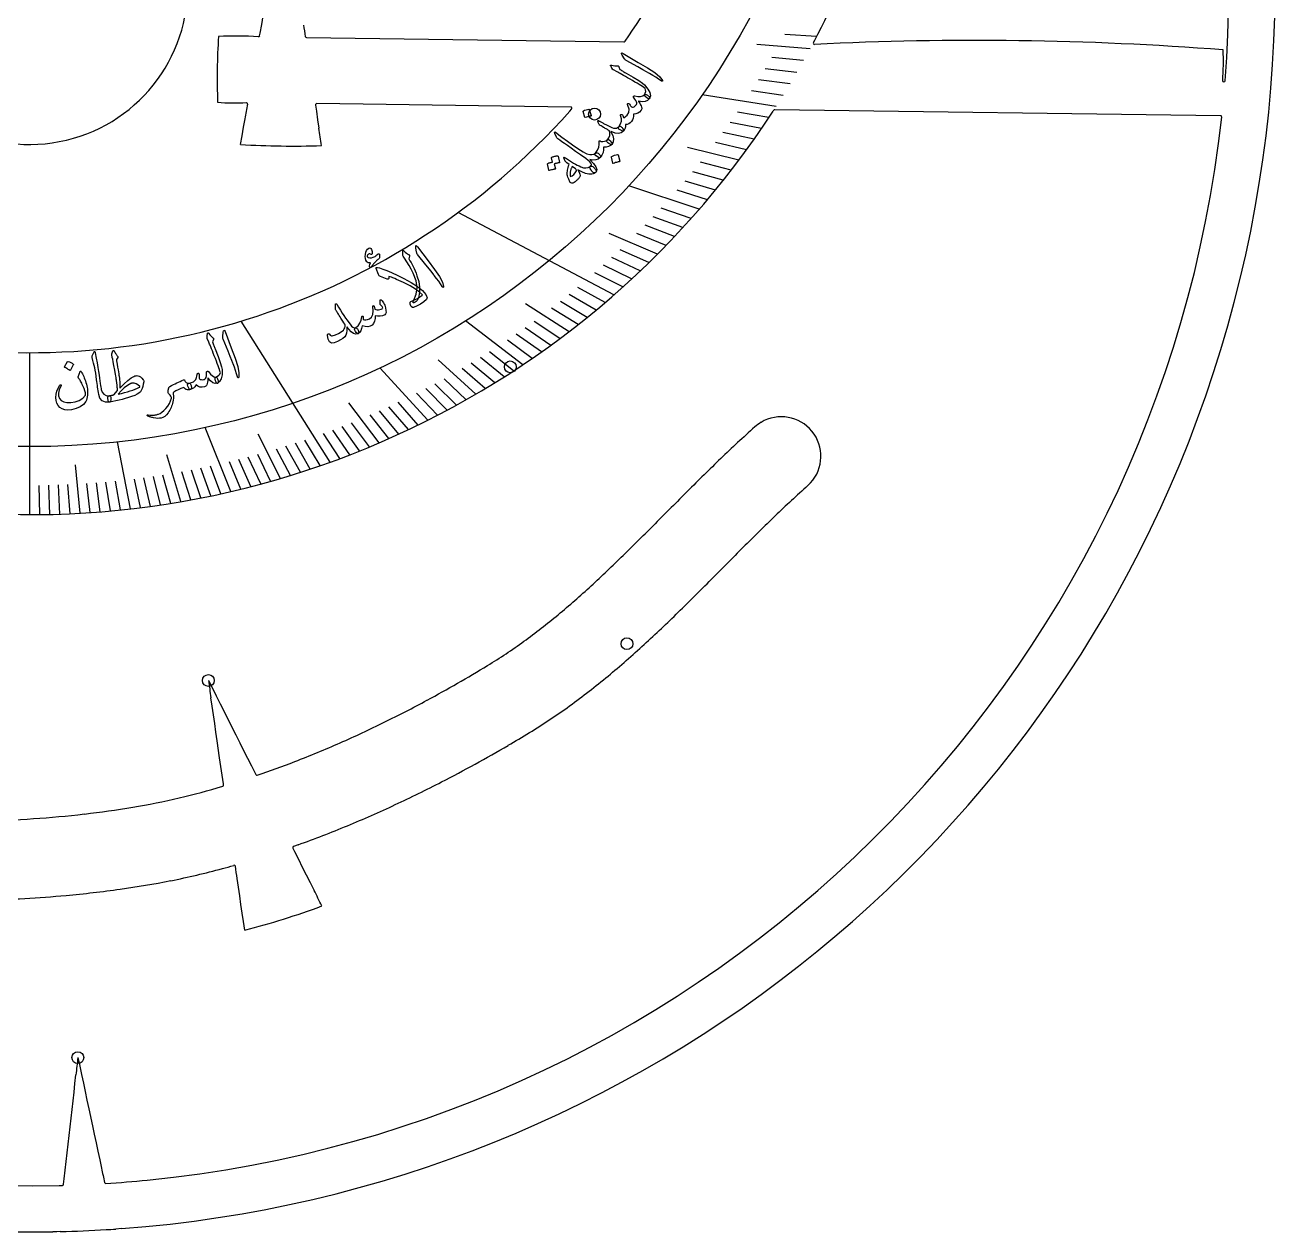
# Model space of a CAD drawing. Header units: millimetres. Extents: x -252 to 252, y -252 to 252.
# Drawn here: x -1 to 252.2, y -252.2 to -7.9 of the extents above; entities that cross this region are included whole.
import ezdxf

# ---------------------------------------------------------------- set-up
doc = ezdxf.new("R2010")
doc.units = ezdxf.units.MM
for name, color, linetype in [('CUT_INNER', 6, 'Continuous'), ('CUT_OUTER', 1, 'Continuous'), ('ENGRAVE', 7, 'Continuous'), ('ENGRAVE_FINE', 8, 'Continuous'), ('TEXT', 5, 'Continuous')]:
    doc.layers.add(name, color=color, linetype=linetype)

msp = doc.modelspace()

# ---------------------------------------------------------------- linework, layer by layer
at = {"layer": 'CUT_INNER'}
for points in [[(46.56, -10.06), (46.67, -9.48), (46.97, -7.74), (47.28, -6), (47.89, -2.53), (48.2, -0.8), (48.5, 0.94), (48.81, 2.67), (49.12, 4.41), (49.42, 6.14), (49.73, 7.88), (50.03, 9.61), (50.34, 11.35), (50.65, 13.08), (50.95, 14.82)], [(56.04, -10.39), (120.34, -11.26)], [(158.9, -11.07), (158.71, -11.41)], [(57.86, -24.05), (58.04, -25.28), (58.3, -27.03), (58.56, -28.77)], [(109.57, -24.46), (58.11, -23.77)], [(109.37, -25.3), (109.75, -24.88)], [(150.65, -25.13), (150.53, -25.32)], [(241.16, -26.23), (150.87, -25.02)], [(42.69, -32.03), (42.69, -32.03), (43, -30.3), (43.3, -28.56), (43.61, -26.83)], [(36.18, -140.55), (36.19, -140.55), (36.98, -142.12), (37.77, -143.69), (38.56, -145.27), (40.15, -148.42), (40.94, -149.99), (41.73, -151.56), (42.52, -153.14), (43.32, -154.71), (44.11, -156.28), (44.9, -157.86), (45.69, -159.43), (45.78, -159.6)], [(39.26, -161.69), (39.22, -161.47), (38.97, -159.73), (38.72, -157.98), (38.46, -156.24), (37.96, -152.75), (37.7, -151.01), (37.45, -149.26), (36.94, -145.78), (36.69, -144.03)], [(53.27, -174.48), (53.62, -175.17), (54.41, -176.74), (55.2, -178.32), (55.99, -179.89), (56.79, -181.47), (57.58, -183.04)], [(54.36, -173.81), (53.41, -174.14)], [(43.53, -191.12), (43.53, -191.11), (43.28, -189.37), (43.02, -187.63), (42.77, -185.89), (42.52, -184.14), (42.26, -182.4), (42.01, -180.65)], [(9.74, -216.9), (9.74, -216.9), (10.11, -218.62), (10.48, -220.34), (10.85, -222.07), (11.21, -223.79), (11.58, -225.51), (11.95, -227.24), (12.68, -230.68), (13.05, -232.41), (13.42, -234.13), (13.79, -235.85), (14.16, -237.58), (14.52, -239.3)], [(6.86, -242.55), (6.99, -241.41), (7.18, -239.66), (7.38, -237.91), (7.58, -236.16), (7.77, -234.41), (7.97, -232.66), (8.17, -230.91), (8.56, -227.4), (8.76, -225.65), (8.96, -223.9), (9.15, -222.15), (9.35, -220.4)], [(5.96, -242.79), (6.62, -242.77)]]:
    msp.add_lwpolyline(points, dxfattribs=at)
for centre, radius, start, end in [((0, 0), 242.86, 116.0158, 271.4064), ((0, 0), 242.86, 355.4817, 64.3362), ((0, 72.61), 179.59, 332.2268, 348.0471), ((0, 0), 32.03, 199.6751, 82.9785), ((0.02, 72.6), 146.78, 325.2056, 342.3677), ((41.43, -73.99), 63.91, 85.613, 92.8649), ((46.32, -10.01), 0.25, 269.2288, 349.9989), ((627.89, 76.38), 578.6, 188.37142, 188.60692), ((160.59, -18.47), 122.64, 176.1108, 182.3468), ((56.05, -10.15), 0.25, 194.228, 269.2288), ((120.35, -11.01), 0.25, 269.2288, 325.3711), ((158.93, -11.53), 0.25, 152.0515, 269.2288), ((191.51, -665.13), 654.16, 85.6009, 92.85467), ((192.62, -15.35), 49.13, 355.6164, 2.8676), ((241.85, -19.11), 0.25, 179.2288, 355.6055), ((0, 72.61), 146.8, 258.4207, 318.1644), ((41.6, 22.5), 46.13, 265.5892, 272.8402), ((-1589.87, 262.12), 1658.84, 349.96846, 350.07307), ((43.88, -23.83), 0.25, 355.5117, 89.2288), ((58.11, -24.02), 0.25, 89.2288, 188.4587), ((109.56, -24.71), 0.25, 318.3398, 89.2288), ((150.86, -25.27), 0.25, 89.2288, 147.1289), ((0, 72.61), 179.59, 259.8049, 326.9534), ((0, 0), 242.86, 275.6247, 353.7338), ((241.16, -26.48), 0.25, 353.8477, 89.2288), ((-11144.75, -1695.74), 11326.65, 8.445294, 8.463119), ((53.18, 138.02), 170.38, 266.4714, 271.9861), ((152.25, -95.21), 8.06, 120.8227, 132.1236), ((152.22, -95.17), 8.01, 317.6884, 120.8156), ((314.4, -277.1), 251.73, 131.7292, 133.8706), ((458.65, -427.14), 459.86, 133.8714, 135.0464), ((317.05, -279.92), 239.59, 131.7227, 133.8815), ((147.38, -90.35), 14.84, 313.5348, 316.5158), ((2352.96, -2318.32), 3136.61, 135.04733, 135.21681), ((-318.91, 333.41), 627.78, 314.3853, 315.21707), ((460.32, -428.84), 446.23, 133.8867, 135.051), ((2401.22, -2366.34), 3188.68, 135.05033, 135.21598), ((-76.62, 85.86), 281.38, 312.5578, 314.3859), ((-8.3, 11.46), 180.37, 309.743, 312.557), ((-316.31, 330.79), 640.09, 314.37508, 315.21499), ((21.6, -24.49), 133.61, 305.9741, 309.7389), ((-75.67, 84.86), 296.02, 312.5294, 314.3738), ((35.93, -44.18), 109.26, 301.3216, 305.956), ((-7.7, 10.77), 195.47, 309.6868, 312.5271), ((-50.26, 97.97), 275.5, 298.3246, 301.2674), ((13524.87, 1816.44), 13629.91, 188.255078, 188.269887), ((21.96, -24.96), 149.03, 305.8923, 309.6826), ((-42.3, 83.22), 258.74, 296.1649, 298.3215), ((36.41, -44.89), 124.42, 301.3873, 305.8802), ((-33.88, 66.06), 239.63, 293.8099, 296.1685), ((12.23, -6.86), 169.48, 299.9712, 301.6701), ((-25.18, 46.3), 218.03, 291.2086, 293.8139), ((-48.17, 94.27), 287.27, 297.2626, 300.3299), ((-4.68, -7.8), 160.18, 288.4758, 291.3726), ((-4.42, -16.73), 151.61, 283.2311, 286.6715), ((39.01, -161.73), 0.25, 285.8689, 8.2662), ((46, -159.49), 0.25, 206.726, 289.0316), ((-38.1, 74.88), 265.41, 294.9921, 297.2496), ((-2.24, -26.64), 141.47, 279.3969, 283.2915), ((-12.82, 38.7), 207.66, 276.6026, 279.3319), ((-29.43, 56.23), 244.85, 292.5149, 294.9958), ((-14.18, 50.09), 219.12, 271.193, 276.6132), ((-20.89, 35.6), 222.52, 289.7654, 292.5188), ((53.5, -174.37), 0.25, 109.0319, 206.726), ((-4.25, -17.41), 166.93, 281.3397, 285.0181), ((18.51, -101.67), 79.65, 284.9084, 286.6532), ((41.4, -178.21), 0.25, 14.0075, 105.8689), ((-721.75, -290.72), 771.65, 8.20076, 8.38845), ((-5.94, -6.35), 178.1, 277.8321, 281.1733), ((-14.14, 49.47), 234.51, 271.1575, 275.2586), ((-13.76, 46.04), 231.07, 275.2419, 277.9812), ((-10058.62, -5277.69), 11326.65, 26.712587, 26.730413), ((0.18, -26.35), 170.38, 284.7387, 290.2534), ((13553.95, -1742.95), 13629.91, 173.571509, 173.586317), ((1552.47, 87.89), 1572.36, 192.01028, 192.11814), ((6.61, -242.52), 0.25, 271.582, 353.5826), ((15.38, -242.12), 0.25, 197.4857, 273.6914), ((0.32, -3.54), 239.31, 273.613, 275.6326)]:
    msp.add_arc(centre, radius, start, end, dxfattribs=at)
at = {"layer": 'CUT_OUTER'}
for points in [[(6.19, -252.12), (5.49, -252.14), (5.46, -252.14), (5.38, -252.14), (4.64, -252.16)], [(18.55, -251.52), (17.44, -251.6), (17.44, -251.6)]]:
    msp.add_lwpolyline(points, dxfattribs=at)
for centre, radius, start, end in [((0, 0), 252.2, 90.3517, 271.0549), ((0, 0), 252.2, 274.2189, 54.1408), ((0, 0), 252.2, 271.4062, 273.5156), ((2.95, -46.63), 205.48, 273.4922, 274.0433)]:
    msp.add_arc(centre, radius, start, end, dxfattribs=at)
at = {"layer": 'ENGRAVE'}
for points in [[(151.14, -24.37), (136.2, -21.96)], [(135.59, -45.14), (121.34, -40.39)], [(118.32, -62.48), (86.75, -45.81)], [(60.83, -96.36), (42.8, -67.81)], [(99.87, -76.64), (88.28, -67.75)], [(0, -106.97), (0, -74.19)], [(80.61, -87.86), (70.9, -77.28)], [(40.71, -102.3), (35.55, -89.34)], [(20.4, -105.81), (17.78, -92.24)]]:
    msp.add_lwpolyline(points, dxfattribs=at)
for centre, radius in [((0, 72.61), 165.82), ((114.39, -25.89), 1.2), ((97.32, -77.06), 1.2), ((120.95, -133.11), 1.2), ((36.18, -140.55), 1.2), ((9.74, -216.9), 1.2)]:
    msp.add_circle(centre, radius, dxfattribs=at)
at = {"layer": 'ENGRAVE_FINE'}
for points in [[(159.36, -10.19), (152.9, -9.78)], [(158.06, -12.65), (147.28, -11.79)], [(156.73, -15.07), (150.29, -14.45)], [(155.37, -17.45), (148.94, -16.73)], [(153.99, -19.79), (147.58, -18.97)], [(152.58, -22.1), (146.18, -21.18)], [(148.2, -28.81), (141.87, -27.58)], [(149.68, -26.61), (143.33, -25.48)], [(146.7, -30.98), (140.39, -29.64)], [(143.62, -35.2), (133.18, -32.64)], [(145.17, -33.1), (138.89, -31.67)], [(140.47, -39.28), (134.28, -37.55)], [(142.06, -37.26), (135.83, -35.62)], [(138.86, -41.27), (132.71, -39.44)], [(137.24, -43.22), (131.12, -41.29)], [(133.93, -47.02), (127.89, -44.9)], [(132.26, -48.87), (126.26, -46.66)], [(127.14, -54.22), (117.34, -50.05)], [(128.86, -52.47), (122.95, -50.07)], [(130.57, -50.69), (124.61, -48.38)], [(123.65, -57.62), (117.89, -54.94)], [(125.4, -55.94), (119.58, -53.34)], [(120.11, -60.89), (114.45, -58.02)], [(121.89, -59.27), (116.17, -56.5)], [(114.71, -65.56), (109.23, -62.42)], [(116.52, -64.04), (110.98, -60.99)], [(109.22, -69.94), (100.37, -64.28)], [(111.06, -68.51), (105.7, -65.21)], [(112.89, -67.05), (107.47, -63.83)], [(107.36, -71.34), (102.13, -67.87)], [(103.63, -74.05), (98.54, -70.41)], [(105.5, -72.71), (100.34, -69.15)], [(101.75, -75.36), (96.73, -71.64)], [(90.32, -82.61), (82.69, -75.63)], [(96.07, -79.11), (91.27, -75.16)], [(97.97, -77.89), (93.09, -74.01)], [(92.24, -81.47), (87.59, -77.36)], [(94.16, -80.31), (89.43, -76.28)], [(86.45, -84.79), (82.05, -80.47)], [(88.39, -83.71), (83.9, -79.46)], [(82.56, -86.87), (78.32, -82.41)], [(84.51, -85.84), (80.19, -81.45)], [(70.77, -92.44), (64.59, -84.37)], [(74.72, -90.69), (70.83, -85.97)], [(76.69, -89.77), (72.71, -85.12)], [(78.65, -88.83), (74.59, -84.24)], [(68.79, -93.27), (65.18, -88.38)], [(72.75, -91.58), (68.95, -86.8)], [(50.8, -99.64), (46.25, -90.71)], [(62.82, -95.62), (59.5, -90.56)], [(64.81, -94.87), (61.39, -89.86)], [(66.8, -94.08), (63.29, -89.13)], [(54.82, -98.4), (51.89, -93.14)], [(56.82, -97.74), (53.79, -92.53)], [(58.83, -97.06), (55.7, -91.9)], [(30.57, -104.35), (27.79, -94.85)], [(44.75, -101.31), (42.33, -95.83)], [(46.77, -100.77), (44.25, -95.34)], [(48.79, -100.22), (46.16, -94.82)], [(52.81, -99.03), (49.98, -93.72)], [(10.2, -106.68), (9.27, -96.88)], [(32.6, -103.99), (30.82, -98.31)], [(34.63, -103.6), (32.74, -97.96)], [(36.66, -103.19), (34.66, -97.58)], [(38.68, -102.76), (36.58, -97.17)], [(42.73, -101.81), (40.42, -96.3)], [(2.04, -106.96), (1.93, -101.06)], [(4.08, -106.92), (3.86, -101.03)], [(6.12, -106.87), (5.79, -100.97)], [(8.16, -106.79), (7.71, -100.9)], [(12.24, -106.55), (11.57, -100.68)], [(14.28, -106.4), (13.5, -100.54)], [(16.32, -106.23), (15.43, -100.38)], [(18.36, -106.03), (17.35, -100.2)], [(22.44, -105.56), (21.2, -99.77)], [(24.47, -105.3), (23.13, -99.52)], [(26.51, -105), (25.05, -99.25)], [(28.54, -104.69), (26.98, -98.96)]]:
    msp.add_lwpolyline(points, dxfattribs=at)
at = {"layer": 'TEXT'}
for points in [[(119.97, -13.93), (119.83, -13.67), (119.82, -13.53), (119.93, -13.51), (120.17, -13.61), (123.25, -15.42), (125.14, -16.53), (126.58, -17.5), (127.58, -18.35), (128.13, -19.07), (128.16, -19.15), (128.17, -19.21), (128.15, -19.24), (128.11, -19.25), (128.06, -19.25), (128, -19.23), (127.94, -19.2), (127.87, -19.16), (127.36, -18.79), (126.8, -18.43), (126.2, -18.06), (125.54, -17.7), (125.37, -17.6), (124.91, -17.34), (124.17, -16.92), (123.13, -16.33), (120.82, -15.04), (120.7, -14.97), (120.6, -14.88), (120.52, -14.8), (120.45, -14.71)], [(118.05, -16.78), (117.91, -16.57), (117.81, -16.4), (117.73, -16.27), (117.67, -16.19), (117.64, -16.14), (117.63, -16.09), (117.63, -16.04), (117.65, -16), (117.69, -15.97), (117.74, -15.95), (117.8, -15.95), (117.86, -15.97), (118.18, -16.06), (118.49, -16.12), (118.78, -16.14), (119.07, -16.13), (119.15, -16.13), (119.23, -16.16), (119.28, -16.23), (119.33, -16.34), (119.5, -16.85), (119.68, -16.96), (119.85, -17.06), (120.02, -17.16), (120.18, -17.25), (120.34, -17.35), (120.5, -17.44), (120.66, -17.53), (120.81, -17.62), (122.24, -18.44), (123.33, -19.1), (124.09, -19.61), (124.52, -19.98), (125.18, -20.81), (125.57, -21.55), (125.69, -22.2), (125.54, -22.76), (125.53, -22.77), (125.52, -22.78), (125.51, -22.79), (125.5, -22.8), (125.39, -22.82), (125.2, -22.76), (124.96, -22.6), (124.64, -22.35), (124.54, -22.25), (124.48, -22.15), (124.46, -22.06), (124.5, -21.97), (124.67, -21.63), (124.75, -21.3), (124.74, -20.98), (124.65, -20.69), (124.4, -20.51), (124.11, -20.32), (123.78, -20.12), (123.41, -19.89), (123, -19.65), (122.56, -19.4), (122.09, -19.12), (121.57, -18.83), (121.08, -18.54), (120.63, -18.28), (120.23, -18.05), (119.88, -17.85), (119.58, -17.68), (119.33, -17.54), (119.13, -17.43), (118.99, -17.34), (118.25, -16.95), (118.18, -16.91), (118.12, -16.86), (118.08, -16.82), (118.05, -16.78)], [(119.69, -26.35), (119.66, -26.26), (119.64, -26.19), (119.64, -26.12), (119.65, -26.05), (119.68, -26), (119.72, -25.97), (119.77, -25.95), (119.84, -25.94), (119.91, -25.96), (119.97, -26), (120.03, -26.07), (120.09, -26.17), (120.11, -26.22), (120.13, -26.28), (120.16, -26.33), (120.19, -26.39), (120.21, -26.45), (120.24, -26.51), (120.26, -26.57), (120.29, -26.63), (120.97, -26.13), (121.33, -25.55), (121.38, -24.88), (121.11, -24.13), (121.07, -24.04), (121.05, -23.97), (121.04, -23.9), (121.05, -23.84), (121.08, -23.79), (121.11, -23.75), (121.16, -23.73), (121.22, -23.72), (121.29, -23.73), (121.35, -23.76), (121.41, -23.81), (121.46, -23.89), (121.58, -24.08), (121.69, -24.23), (121.79, -24.34), (121.88, -24.41), (122.04, -24.47), (122.2, -24.47), (122.38, -24.4), (122.57, -24.27), (122.74, -24.1), (122.86, -23.93), (122.92, -23.75), (122.93, -23.58), (122.87, -23.38), (122.75, -23.13), (122.55, -22.84), (122.29, -22.49), (122.26, -22.44), (122.25, -22.4), (122.26, -22.34), (122.3, -22.28), (122.35, -22.23), (122.4, -22.19), (122.46, -22.18), (122.52, -22.19), (123.16, -22.33), (123.71, -22.34), (124.16, -22.21), (124.51, -21.95), (124.59, -21.91), (124.7, -21.9), (124.83, -21.93), (124.98, -22), (125.14, -22.09), (125.28, -22.18), (125.39, -22.28), (125.47, -22.39), (125.54, -22.5), (125.57, -22.6), (125.58, -22.68), (125.55, -22.74), (125.14, -23.14), (124.63, -23.36), (124.03, -23.4), (123.33, -23.27), (123.3, -23.26), (123.28, -23.27), (123.28, -23.29), (123.29, -23.33), (123.53, -23.69), (123.72, -24), (123.85, -24.25), (123.93, -24.46), (123.96, -24.64), (123.96, -24.81), (123.92, -24.97), (123.84, -25.12), (123.51, -25.49), (123.13, -25.73), (122.72, -25.86), (122.25, -25.87), (122.29, -26.29), (122.24, -26.69), (122.1, -27.05), (121.88, -27.39), (121.61, -27.67), (121.31, -27.86), (120.99, -27.97), (120.64, -28), (120.65, -28.38), (120.59, -28.72), (120.47, -29.03), (120.29, -29.3), (120.16, -29.36), (119.96, -29.31), (119.68, -29.17), (119.33, -28.93), (119.24, -28.83), (119.21, -28.72), (119.22, -28.59), (119.29, -28.45), (119.64, -27.88), (119.82, -27.34), (119.84, -26.83), (119.69, -26.35)], [(112.07, -25.35), (112.06, -25.32), (112.07, -25.3), (112.09, -25.27), (112.12, -25.24), (112.38, -25.11), (112.66, -25.01), (112.94, -24.94), (113.23, -24.89), (113.27, -24.9), (113.29, -24.91), (113.31, -24.93), (113.33, -24.96), (113.73, -26.18), (113.73, -26.22), (113.72, -26.24), (113.68, -26.26), (113.62, -26.28), (113.58, -26.29), (113.5, -26.31), (113.4, -26.33), (113.28, -26.37), (113.12, -26.41), (112.94, -26.46), (112.73, -26.52), (112.49, -26.6), (112.46, -26.6), (112.43, -26.6), (112.42, -26.59), (112.41, -26.56)], [(115.42, -28.11), (115.37, -28.06), (115.32, -27.98), (115.26, -27.87), (115.2, -27.72), (115.14, -27.57), (115.09, -27.46), (115.06, -27.37), (115.04, -27.3), (115.05, -27.22), (115.09, -27.19), (115.17, -27.19), (115.28, -27.25), (115.35, -27.29), (115.44, -27.33), (115.54, -27.39), (115.66, -27.45), (115.78, -27.51), (115.92, -27.59), (116.07, -27.67), (116.23, -27.77), (116.92, -28.13), (117.48, -28.41), (117.91, -28.61), (118.21, -28.72), (118.52, -28.77), (118.8, -28.74), (119.06, -28.63), (119.29, -28.45), (119.36, -28.4), (119.43, -28.37), (119.51, -28.36), (119.6, -28.36), (119.69, -28.39), (119.78, -28.45), (119.87, -28.52), (119.95, -28.62), (120.14, -28.87), (120.26, -29.07), (120.31, -29.21), (120.29, -29.3), (119.81, -29.66), (119.23, -29.81), (118.55, -29.73), (117.75, -29.43), (117.72, -29.42), (117.71, -29.42), (117.7, -29.43), (117.71, -29.45), (118.06, -30.22), (118.22, -30.91), (118.17, -31.51), (117.93, -32.02), (117.88, -32.06), (117.83, -32.08), (117.76, -32.08), (117.67, -32.05), (117.56, -31.99), (117.43, -31.92), (117.28, -31.83), (117.1, -31.71), (116.94, -31.58), (116.86, -31.45), (116.87, -31.3), (116.95, -31.15), (117.27, -30.68), (117.45, -30.22), (117.5, -29.75), (117.41, -29.29), (117.38, -29.25), (117.3, -29.2), (117.17, -29.12), (116.98, -29.03), (116.87, -28.97), (116.73, -28.89), (116.57, -28.8), (116.39, -28.69), (116.18, -28.57), (115.95, -28.43), (115.7, -28.27), (115.42, -28.11)], [(113.61, -37.13), (113.48, -36.9), (113.42, -36.72), (113.42, -36.57), (113.48, -36.47), (113.6, -36.36), (113.69, -36.26), (113.74, -36.17), (113.75, -36.09), (113.66, -35.85), (113.45, -35.58), (113.11, -35.26), (112.64, -34.91), (111.52, -34.13), (110.52, -33.43), (109.64, -32.82), (108.89, -32.28), (108.27, -31.84), (107.76, -31.48), (107.38, -31.2), (107.13, -31.02), (106.96, -30.89), (106.83, -30.77), (106.74, -30.67), (106.68, -30.58), (106.35, -29.84), (106.3, -29.64), (106.31, -29.52), (106.38, -29.5), (106.5, -29.57), (107.79, -30.53), (108.93, -31.37), (109.94, -32.09), (110.81, -32.69), (111.53, -33.17), (112.11, -33.53), (112.55, -33.78), (112.84, -33.92), (113.4, -34.07), (113.87, -34.1), (114.26, -34.01), (114.56, -33.79), (114.66, -33.72), (114.78, -33.7), (114.92, -33.73), (115.09, -33.8), (115.22, -33.88), (115.34, -33.99), (115.44, -34.11), (115.52, -34.25), (115.56, -34.39), (115.58, -34.51), (115.56, -34.6), (115.52, -34.68), (115.11, -35), (114.62, -35.18), (114.06, -35.21), (113.42, -35.09), (114.19, -35.87), (114.65, -36.54), (114.82, -37.11), (114.69, -37.59), (114.62, -37.68), (114.55, -37.74), (114.47, -37.78), (114.4, -37.8), (114.3, -37.8), (114.2, -37.77), (114.1, -37.7), (114, -37.61), (113.95, -37.55), (113.9, -37.49), (113.85, -37.43), (113.8, -37.37), (113.75, -37.31), (113.7, -37.25), (113.66, -37.19), (113.61, -37.13)], [(116.95, -31.15), (117.06, -31.09), (117.14, -31.05), (117.21, -31.04), (117.26, -31.05), (117.31, -31.09), (117.38, -31.14), (117.44, -31.2), (117.52, -31.28), (117.74, -31.56), (117.89, -31.77), (117.95, -31.92), (117.93, -32.02), (117.62, -32.28), (117.23, -32.47), (116.76, -32.58), (116.21, -32.61), (116.22, -33.13), (116.1, -33.65), (115.87, -34.17), (115.51, -34.69), (115.45, -34.73), (115.38, -34.74), (115.31, -34.72), (115.22, -34.68), (114.69, -34.35), (114.63, -34.31), (114.58, -34.26), (114.54, -34.19), (114.51, -34.1), (114.49, -34.02), (114.5, -33.94), (114.51, -33.87), (114.55, -33.8), (114.97, -33.18), (115.24, -32.6), (115.35, -32.06), (115.3, -31.56), (115.29, -31.5), (115.3, -31.44), (115.32, -31.38), (115.35, -31.33), (115.4, -31.29), (115.44, -31.28), (115.49, -31.29), (115.54, -31.32), (115.58, -31.36), (115.62, -31.38), (115.66, -31.4), (115.69, -31.41), (116.07, -31.43), (116.41, -31.39), (116.7, -31.3), (116.95, -31.15)], [(105.7, -34.72), (105.7, -34.7), (105.71, -34.67), (105.73, -34.65), (105.76, -34.62), (105.9, -34.57), (106.03, -34.51), (106.17, -34.47), (106.31, -34.43), (106.45, -34.4), (106.59, -34.37), (106.74, -34.35), (106.89, -34.34), (106.93, -34.35), (106.96, -34.36), (106.98, -34.39), (106.99, -34.42), (107.29, -35.69), (107.29, -35.71), (107.27, -35.73), (107.23, -35.74), (107.18, -35.76), (107.14, -35.76), (107.07, -35.77), (106.99, -35.78), (106.89, -35.81), (106.76, -35.84), (106.61, -35.87), (106.44, -35.92), (106.24, -35.96), (106.45, -36.96), (106.45, -36.99), (106.43, -37.02), (106.4, -37.04), (106.34, -37.04), (106.29, -37.05), (106.21, -37.06), (106.11, -37.08), (105.98, -37.11), (105.82, -37.14), (105.64, -37.18), (105.42, -37.22), (105.18, -37.28), (105.14, -37.28), (105.12, -37.27), (105.11, -37.25), (105.1, -37.23), (104.87, -35.98), (104.87, -35.95), (104.88, -35.93), (104.9, -35.9), (104.93, -35.88), (105.05, -35.83), (105.16, -35.78), (105.28, -35.74), (105.39, -35.71), (105.51, -35.68), (105.63, -35.66), (105.75, -35.64), (105.88, -35.63)], [(111.59, -36.56), (112.15, -36.75), (112.65, -36.8), (113.09, -36.71), (113.48, -36.47), (113.59, -36.41), (113.72, -36.4), (113.87, -36.44), (114.03, -36.53), (114.11, -36.58), (114.19, -36.64), (114.26, -36.71), (114.34, -36.78), (114.41, -36.85), (114.47, -36.93), (114.53, -37.01), (114.59, -37.1), (114.67, -37.26), (114.72, -37.39), (114.72, -37.49), (114.7, -37.58), (114.52, -37.76), (114.33, -37.9), (114.1, -38), (113.86, -38.07), (113.26, -38.08), (112.57, -37.92), (111.81, -37.61), (110.97, -37.14), (111.26, -37.63), (111.43, -38.03), (111.49, -38.35), (111.42, -38.58), (111.35, -38.67), (111.28, -38.77), (111.2, -38.87), (111.11, -38.97), (111.02, -39.07), (110.91, -39.18), (110.8, -39.29), (110.68, -39.4), (110.45, -39.6), (110.26, -39.74), (110.11, -39.83), (110.01, -39.85), (109.79, -39.85), (109.61, -39.8), (109.48, -39.71), (109.38, -39.57), (109.16, -39.07), (108.99, -38.67), (108.89, -38.38), (108.86, -38.18), (108.85, -37.95), (108.86, -37.72), (108.88, -37.47), (108.92, -37.21), (108.98, -36.95), (109.05, -36.67), (109.13, -36.38), (109.23, -36.09), (108.76, -35.74), (108.7, -35.69), (108.65, -35.65), (108.61, -35.61), (108.57, -35.58), (108.53, -35.55), (108.5, -35.51), (108.48, -35.48), (108.47, -35.45), (108.19, -34.77), (108.16, -34.66), (108.21, -34.62), (108.32, -34.65), (108.5, -34.74), (108.92, -35.03), (109.32, -35.3), (109.72, -35.56), (110.11, -35.79), (110.5, -36.01), (110.87, -36.21), (111.24, -36.39), (111.59, -36.56)], [(117.82, -34.58), (117.82, -34.55), (117.83, -34.52), (117.85, -34.5), (117.88, -34.47), (118.16, -34.33), (118.44, -34.22), (118.74, -34.14), (119.04, -34.09), (119.08, -34.09), (119.11, -34.1), (119.13, -34.12), (119.14, -34.15), (119.49, -35.42), (119.49, -35.46), (119.47, -35.48), (119.43, -35.51), (119.37, -35.52), (119.32, -35.53), (119.25, -35.55), (119.14, -35.58), (119.01, -35.62), (118.85, -35.66), (118.66, -35.72), (118.44, -35.79), (118.19, -35.87), (118.16, -35.88), (118.13, -35.87), (118.11, -35.86), (118.11, -35.83)], [(109.87, -36.52), (109.82, -36.61), (109.77, -36.71), (109.71, -36.82), (109.66, -36.93), (109.61, -37.04), (109.57, -37.17), (109.53, -37.3), (109.5, -37.44), (109.47, -37.58), (109.44, -37.72), (109.43, -37.85), (109.42, -37.99), (109.43, -38.12), (109.44, -38.25), (109.47, -38.38), (109.5, -38.5), (109.84, -38.37), (110.16, -38.14), (110.44, -37.8), (110.7, -37.37), (110.72, -37.27), (110.69, -37.17), (110.63, -37.06), (110.53, -36.94)], [(70.74, -55.12), (70.6, -55.24), (70.47, -55.35), (70.35, -55.45), (70.24, -55.54), (70.15, -55.63), (70.06, -55.71), (69.99, -55.78), (69.93, -55.85), (69.87, -55.92), (69.81, -56), (69.72, -56.1), (69.63, -56.22), (69.53, -56.35), (69.42, -56.49), (69.29, -56.66), (69.16, -56.84), (69.1, -56.91), (69.04, -56.94), (68.97, -56.94), (68.9, -56.91), (68.81, -56.8), (68.8, -56.62), (68.88, -56.36), (69.04, -56.03), (68.77, -56.02), (68.55, -55.97), (68.38, -55.89), (68.24, -55.77), (68.08, -55.49), (67.99, -55.15), (67.95, -54.75), (67.97, -54.28), (68.06, -53.83), (68.2, -53.47), (68.4, -53.21), (68.66, -53.03), (68.84, -52.99), (68.99, -53.02), (69.11, -53.12), (69.22, -53.29), (69.29, -53.5), (69.34, -53.69), (69.37, -53.89), (69.37, -54.07), (69.34, -54.21), (69.29, -54.3), (69.22, -54.32), (69.12, -54.29), (68.99, -54.23), (68.87, -54.2), (68.75, -54.2), (68.63, -54.24), (68.52, -54.3), (68.43, -54.38), (68.37, -54.48), (68.34, -54.59), (68.34, -54.72), (68.37, -54.81), (68.43, -54.88), (68.53, -54.92), (68.85, -54.98), (69.19, -54.96), (69.55, -54.87), (69.93, -54.71), (69.96, -54.69), (70, -54.66), (70.03, -54.64), (70.07, -54.6), (70.11, -54.57), (70.16, -54.53), (70.2, -54.49), (70.25, -54.45), (70.31, -54.4), (70.36, -54.36), (70.4, -54.32), (70.44, -54.28), (70.48, -54.25), (70.51, -54.23), (70.54, -54.21), (70.56, -54.19), (70.62, -54.17), (70.66, -54.16), (70.71, -54.17), (70.76, -54.2), (70.79, -54.23), (70.82, -54.26), (70.83, -54.3), (70.84, -54.33), (70.86, -54.63), (70.84, -54.86), (70.8, -55.02), (70.74, -55.12)], [(78.2, -52.96), (78.17, -52.66), (78.21, -52.52), (78.32, -52.55), (78.5, -52.74), (80.67, -55.58), (82, -57.32), (82.96, -58.77), (83.57, -59.93), (83.8, -60.81), (83.8, -60.89), (83.78, -60.95), (83.75, -60.97), (83.71, -60.97), (83.67, -60.94), (83.62, -60.91), (83.57, -60.86), (83.53, -60.79), (83.19, -60.26), (82.82, -59.71), (82.39, -59.14), (81.93, -58.56), (81.81, -58.4), (81.48, -57.99), (80.95, -57.31), (80.21, -56.38), (78.56, -54.31), (78.48, -54.19), (78.42, -54.08), (78.38, -53.97), (78.35, -53.86)], [(78.72, -63.08), (78.62, -63.36), (78.47, -63.6), (78.28, -63.82), (78.04, -63.99), (77.89, -64.06), (77.77, -64.1), (77.69, -64.1), (77.64, -64.05), (77.61, -63.97), (77.63, -63.86), (77.68, -63.73), (77.77, -63.58), (78.29, -62.36), (78.45, -61.05), (78.24, -59.63), (77.67, -58.11), (77.27, -57.31), (76.84, -56.53), (76.38, -55.77), (75.89, -55.03), (75.74, -54.82), (75.64, -54.64), (75.58, -54.5), (75.56, -54.4), (75.55, -54.25), (75.55, -54.12), (75.54, -54), (75.54, -53.9), (75.53, -53.82), (75.53, -53.76), (75.53, -53.71), (75.53, -53.67), (75.54, -53.62), (75.55, -53.58), (75.58, -53.56), (75.61, -53.54), (75.65, -53.53), (75.69, -53.53), (75.73, -53.55), (75.75, -53.57), (76.04, -53.84), (76.29, -54.06), (76.5, -54.2), (76.67, -54.29), (76.8, -54.34), (76.88, -54.42), (76.92, -54.53), (76.91, -54.65), (76.79, -55.22), (77.01, -55.57), (77.22, -55.94), (77.43, -56.33), (77.64, -56.75), (77.84, -57.18), (78.04, -57.64), (78.23, -58.12), (78.42, -58.62), (78.77, -59.8), (78.94, -60.94), (78.92, -62.03), (78.72, -63.08)], [(77.17, -63.86), (77.63, -63.65), (78.05, -63.45), (78.41, -63.26), (78.72, -63.08), (78.99, -62.92), (79.21, -62.76), (79.39, -62.62), (79.52, -62.49), (78.96, -61.91), (78.14, -61.31), (77.06, -60.67), (75.71, -60), (75.2, -59.76), (74.73, -59.55), (74.3, -59.35), (73.91, -59.18), (73.55, -59.03), (73.24, -58.91), (72.96, -58.81), (72.72, -58.74), (72.72, -59.17), (72.66, -59.25), (72.59, -59.3), (72.5, -59.31), (72.4, -59.28), (71.03, -58.8), (70.89, -58.73), (70.78, -58.64), (70.68, -58.52), (70.61, -58.38), (70.19, -57.18), (70.16, -57.09), (70.15, -57.02), (70.17, -56.97), (70.2, -56.94), (70.42, -56.93), (70.85, -57.03), (71.48, -57.25), (72.32, -57.58), (72.79, -57.77), (73.25, -57.97), (73.7, -58.16), (74.13, -58.36), (74.56, -58.55), (74.97, -58.75), (75.37, -58.94), (75.76, -59.14), (77.28, -59.98), (78.54, -60.8), (79.51, -61.61), (80.2, -62.41), (80.38, -62.73), (80.46, -63.01), (80.44, -63.24), (80.32, -63.44), (79.78, -63.91), (79.17, -64.34), (78.49, -64.71), (77.74, -65.03), (77.67, -65.05), (77.61, -65.06), (77.56, -65.06), (77.51, -65.04), (77.28, -64.82), (77.13, -64.59), (77.06, -64.34), (77.06, -64.08), (77.07, -63.99), (77.1, -63.93), (77.13, -63.88), (77.17, -63.86)], [(65.93, -69.16), (66.05, -69.16), (66.16, -69.19), (66.26, -69.27), (66.35, -69.37), (66.45, -69.52), (66.53, -69.66), (66.58, -69.81), (66.61, -69.96), (66.62, -70.1), (66.6, -70.21), (66.55, -70.29), (66.48, -70.34), (66.03, -70.42), (65.57, -70.29), (65.1, -69.97), (64.63, -69.45), (64.56, -69.36), (64.49, -69.28), (64.44, -69.21), (64.4, -69.15), (64.36, -69.11), (64.34, -69.07), (64.33, -69.06), (64.32, -69.05), (64.28, -69.02), (64.26, -69.02), (64.25, -69.04), (64.25, -69.1), (64.25, -69.71), (64.18, -70.22), (64.02, -70.64), (63.8, -70.96), (63.41, -71.29), (62.92, -71.61), (62.33, -71.91), (61.63, -72.18), (61.11, -72.24), (60.72, -72), (60.45, -71.48), (60.31, -70.68), (60.31, -70.57), (60.33, -70.49), (60.37, -70.42), (60.42, -70.38), (60.48, -70.36), (60.55, -70.37), (60.62, -70.4), (60.68, -70.47), (60.82, -70.62), (60.96, -70.71), (61.1, -70.76), (61.23, -70.76), (61.91, -70.58), (62.51, -70.33), (63.05, -70), (63.51, -69.6), (63.69, -69.38), (63.81, -69.13), (63.86, -68.86), (63.86, -68.56), (63.8, -68.44), (63.64, -68.18), (63.39, -67.78), (63.03, -67.23), (62.85, -66.93), (62.68, -66.66), (62.53, -66.42), (62.41, -66.21), (62.29, -66.03), (62.2, -65.88), (62.13, -65.77), (62.07, -65.68), (62, -65.55), (61.95, -65.43), (61.92, -65.32), (61.91, -65.22), (61.91, -65.08), (61.91, -64.96), (61.91, -64.85), (61.92, -64.74), (61.92, -64.65), (61.92, -64.56), (61.91, -64.49), (61.91, -64.42), (61.91, -64.36), (61.93, -64.32), (61.95, -64.29), (62, -64.27), (62.05, -64.27), (62.1, -64.28), (62.14, -64.31), (62.17, -64.35), (62.56, -64.99), (62.93, -65.59), (63.29, -66.16), (63.63, -66.69), (63.97, -67.18), (64.29, -67.64), (64.59, -68.06), (64.88, -68.44), (65.17, -68.79), (65.44, -69.03), (65.7, -69.15), (65.93, -69.16)], [(70.99, -63.51), (71.01, -63.47), (71.05, -63.46), (71.1, -63.47), (71.17, -63.51), (71.27, -63.58), (71.38, -63.71), (71.49, -63.88), (71.62, -64.09), (71.76, -64.34), (71.88, -64.6), (71.97, -64.86), (72.05, -65.12), (72.14, -65.65), (72.15, -66.06), (72.08, -66.35), (71.92, -66.52), (71.45, -66.73), (70.96, -66.83), (70.46, -66.82), (69.95, -66.7), (69.95, -67.3), (69.84, -67.82), (69.64, -68.25), (69.33, -68.61), (68.94, -68.84), (68.48, -68.94), (67.95, -68.9), (67.35, -68.73), (67.21, -69.32), (67.02, -69.79), (66.78, -70.13), (66.48, -70.34), (66.4, -70.34), (66.29, -70.26), (66.14, -70.1), (65.97, -69.87), (65.83, -69.63), (65.78, -69.43), (65.81, -69.27), (65.93, -69.16), (66.48, -68.73), (66.88, -68.21), (67.15, -67.6), (67.28, -66.9), (67.28, -66.86), (67.3, -66.83), (67.31, -66.8), (67.34, -66.79), (67.37, -66.77), (67.4, -66.77), (67.44, -66.78), (67.47, -66.79), (67.51, -66.85), (67.54, -66.99), (67.55, -67.19), (67.55, -67.46), (67.78, -67.56), (68.06, -67.57), (68.41, -67.5), (68.81, -67.35), (69.24, -67.01), (69.5, -66.47), (69.58, -65.74), (69.48, -64.82), (69.47, -64.77), (69.48, -64.74), (69.49, -64.71), (69.51, -64.69), (69.55, -64.68), (69.59, -64.67), (69.62, -64.67), (69.65, -64.68), (69.69, -64.71), (69.71, -64.74), (69.73, -64.77), (69.75, -64.8), (69.89, -65.41), (70.11, -65.47), (70.35, -65.49), (70.62, -65.49), (70.9, -65.45), (71.17, -65.38), (71.36, -65.3), (71.46, -65.2), (71.49, -65.09), (71.45, -64.97), (71.36, -64.81), (71.2, -64.63), (70.99, -64.41), (70.96, -64.33), (70.96, -64.15), (70.97, -63.88), (70.99, -63.51)], [(35.91, -71.04), (35.94, -70.79), (35.96, -70.59), (35.98, -70.44), (35.99, -70.35), (36, -70.29), (36.02, -70.24), (36.05, -70.21), (36.09, -70.19), (36.14, -70.19), (36.19, -70.2), (36.23, -70.24), (36.27, -70.29), (36.46, -70.57), (36.66, -70.8), (36.88, -71), (37.11, -71.17), (37.18, -71.23), (37.21, -71.3), (37.22, -71.39), (37.18, -71.5), (37, -72.01), (37.07, -72.2), (37.14, -72.39), (37.21, -72.57), (37.27, -72.75), (37.34, -72.92), (37.41, -73.1), (37.47, -73.27), (37.54, -73.43), (38.13, -74.96), (38.57, -76.16), (38.84, -77.04), (38.95, -77.59), (38.94, -78.65), (38.78, -79.47), (38.46, -80.05), (38, -80.4), (37.99, -80.4), (37.97, -80.4), (37.96, -80.41), (37.94, -80.41), (37.84, -80.35), (37.74, -80.18), (37.64, -79.91), (37.55, -79.52), (37.53, -79.37), (37.55, -79.26), (37.6, -79.18), (37.68, -79.13), (38.03, -78.97), (38.29, -78.76), (38.49, -78.51), (38.6, -78.22), (38.51, -77.93), (38.41, -77.6), (38.28, -77.23), (38.13, -76.83), (37.97, -76.39), (37.79, -75.91), (37.59, -75.4), (37.37, -74.85), (37.16, -74.31), (36.98, -73.83), (36.81, -73.4), (36.66, -73.02), (36.53, -72.7), (36.43, -72.44), (36.35, -72.23), (36.29, -72.07), (35.96, -71.3), (35.93, -71.22), (35.92, -71.15), (35.91, -71.09), (35.91, -71.04)], [(39.19, -70.03), (39.25, -69.74), (39.33, -69.62), (39.43, -69.67), (39.55, -69.9), (40.81, -73.24), (41.59, -75.29), (42.11, -76.96), (42.35, -78.24), (42.33, -79.15), (42.3, -79.23), (42.27, -79.28), (42.23, -79.29), (42.19, -79.28), (42.16, -79.24), (42.13, -79.19), (42.1, -79.13), (42.07, -79.05), (41.9, -78.45), (41.7, -77.81), (41.45, -77.15), (41.17, -76.46), (41.1, -76.28), (40.91, -75.79), (40.59, -74.99), (40.15, -73.88), (39.16, -71.43), (39.11, -71.29), (39.09, -71.17), (39.08, -71.05), (39.08, -70.93)], [(13.04, -74.01), (13.06, -73.97), (13.08, -73.94), (13.1, -73.92), (13.12, -73.92), (13.16, -73.93), (13.19, -73.99), (13.23, -74.08), (13.26, -74.21), (13.47, -75.28), (13.66, -76.27), (13.82, -77.18), (13.95, -78.01), (14.05, -78.72), (14.14, -79.36), (14.22, -79.92), (14.29, -80.41), (14.35, -80.83), (14.4, -81.17), (14.44, -81.44), (14.47, -81.64), (14.65, -82.21), (14.98, -82.62), (15.45, -82.85), (16.06, -82.91), (16.23, -82.94), (16.35, -83.03), (16.41, -83.18), (16.42, -83.4), (16.39, -83.75), (16.34, -84), (16.28, -84.15), (16.2, -84.21), (15.33, -84.18), (14.68, -83.91), (14.22, -83.4), (13.98, -82.64), (13.92, -82.28), (13.86, -81.91), (13.8, -81.54), (13.75, -81.17), (13.7, -80.8), (13.65, -80.43), (13.6, -80.05), (13.55, -79.68), (13.46, -78.97), (13.37, -78.32), (13.27, -77.76), (13.17, -77.26), (13.06, -76.78), (12.93, -76.28), (12.8, -75.74), (12.65, -75.17), (12.63, -75.07), (12.62, -74.97), (12.63, -74.88), (12.66, -74.8)], [(16.86, -73.8), (16.88, -73.76), (16.91, -73.73), (16.93, -73.72), (16.96, -73.71), (16.98, -73.72), (17.01, -73.74), (17.04, -73.78), (17.07, -73.82), (17.18, -74), (17.28, -74.17), (17.38, -74.33), (17.47, -74.47), (17.56, -74.6), (17.64, -74.71), (17.72, -74.8), (17.79, -74.87), (17.85, -74.93), (17.87, -75), (17.86, -75.08), (17.83, -75.16), (17.59, -75.55), (17.56, -75.62), (17.55, -75.69), (17.55, -75.78), (17.56, -75.87), (17.68, -76.54), (17.79, -77.13), (17.89, -77.65), (17.96, -78.08), (18.02, -78.44), (18.07, -78.71), (18.1, -78.91), (18.12, -79.03), (18.16, -79.38), (18.19, -79.72), (18.21, -80.03), (18.22, -80.33), (18.23, -80.61), (18.23, -80.88), (18.22, -81.13), (18.21, -81.36), (19.09, -80.49), (19.86, -79.81), (20.52, -79.31), (21.06, -79), (21.31, -78.9), (21.54, -78.85), (21.74, -78.83), (21.92, -78.85), (22.19, -78.94), (22.46, -79.11), (22.73, -79.36), (22.99, -79.69), (23.04, -79.77), (23.07, -79.86), (23.08, -79.98), (23.07, -80.1), (22.99, -80.57), (22.89, -81.01), (22.75, -81.44), (22.58, -81.85), (22.4, -82.12), (22.12, -82.38), (21.74, -82.61), (21.27, -82.83), (20.63, -83.06), (19.99, -83.28), (19.35, -83.48), (18.71, -83.66), (18.08, -83.82), (17.44, -83.97), (16.82, -84.1), (16.2, -84.21), (16.12, -84.2), (16.05, -84.14), (15.98, -84.05), (15.91, -83.92), (15.85, -83.75), (15.81, -83.59), (15.79, -83.43), (15.79, -83.27), (15.82, -83.13), (15.87, -83.03), (15.95, -82.95), (16.06, -82.91), (16.21, -82.89), (16.35, -82.86), (16.48, -82.84), (16.6, -82.81), (16.72, -82.78), (16.82, -82.76), (16.92, -82.74), (17.01, -82.72), (17.74, -81.85), (17.74, -81.82), (17.74, -81.77), (17.74, -81.72), (17.74, -81.65), (17.74, -81.58), (17.74, -81.49), (17.74, -81.4), (17.73, -81.3), (17.73, -81.18), (17.72, -81.06), (17.7, -80.93), (17.69, -80.8), (17.67, -80.65), (17.66, -80.5), (17.64, -80.35), (17.62, -80.18), (17.6, -80), (17.57, -79.78), (17.53, -79.53), (17.48, -79.24), (17.43, -78.91), (17.37, -78.55), (17.3, -78.17), (17.22, -77.75), (17.06, -76.81), (16.92, -76.07), (16.8, -75.53), (16.72, -75.19), (16.66, -74.97), (16.62, -74.8), (16.59, -74.68), (16.59, -74.62), (16.61, -74.49), (16.64, -74.38), (16.68, -74.27), (16.71, -74.17), (16.74, -74.07), (16.78, -73.98), (16.82, -73.89), (16.86, -73.8)], [(10.39, -78.01), (10.53, -78.24), (10.66, -78.49), (10.79, -78.75), (10.92, -79.02), (11.04, -79.3), (11.16, -79.6), (11.28, -79.91), (11.38, -80.24), (11.48, -80.56), (11.56, -80.89), (11.62, -81.21), (11.67, -81.53), (11.7, -81.85), (11.71, -82.17), (11.71, -82.5), (11.69, -82.82), (11.65, -83.16), (11.57, -83.48), (11.47, -83.77), (11.34, -84.04), (10.88, -84.66), (10.24, -85.16), (9.43, -85.52), (8.44, -85.75), (7.72, -85.8), (7.09, -85.74), (6.54, -85.56), (6.07, -85.26), (5.72, -84.87), (5.47, -84.4), (5.32, -83.87), (5.28, -83.26), (5.34, -82.61), (5.49, -81.98), (5.74, -81.37), (6.07, -80.79), (6.13, -80.72), (6.18, -80.68), (6.23, -80.67), (6.29, -80.69), (6.34, -80.73), (6.35, -80.8), (6.33, -80.88), (6.28, -80.98), (5.96, -81.71), (5.8, -82.37), (5.83, -82.95), (6.03, -83.45), (6.39, -83.84), (6.89, -84.11), (7.52, -84.25), (8.29, -84.27), (9.21, -84.13), (10.02, -83.84), (10.72, -83.4), (11.3, -82.82), (11.31, -82.8), (11.32, -82.77), (11.32, -82.73), (11.32, -82.69), (11.27, -82.33), (11.16, -81.91), (10.99, -81.44), (10.77, -80.91), (10.64, -80.64), (10.52, -80.39), (10.41, -80.17), (10.3, -79.96), (10.19, -79.77), (10.09, -79.6), (9.99, -79.45), (9.9, -79.32), (9.85, -79.25), (9.83, -79.19), (9.82, -79.13), (9.83, -79.08), (10.18, -77.98), (10.22, -77.91), (10.26, -77.9), (10.32, -77.93), (10.39, -78.01)], [(7.67, -75.99), (7.69, -75.97), (7.71, -75.96), (7.74, -75.95), (7.78, -75.96), (8.06, -76.06), (8.32, -76.18), (8.57, -76.33), (8.8, -76.51), (8.83, -76.54), (8.84, -76.57), (8.84, -76.59), (8.82, -76.62), (8.23, -77.76), (8.2, -77.79), (8.17, -77.8), (8.13, -77.79), (8.09, -77.76), (8.05, -77.73), (7.98, -77.69), (7.89, -77.64), (7.78, -77.57), (7.64, -77.49), (7.48, -77.4), (7.29, -77.29), (7.07, -77.17), (7.04, -77.15), (7.03, -77.13), (7.02, -77.11), (7.04, -77.08)], [(32.26, -80.37), (32.75, -80.24), (33.15, -80.06), (33.44, -79.85), (33.65, -79.6), (33.73, -79.42), (33.79, -79.2), (33.84, -78.94), (33.88, -78.64), (33.9, -78.55), (33.93, -78.48), (33.96, -78.42), (34.01, -78.39), (34.06, -78.36), (34.12, -78.35), (34.17, -78.37), (34.22, -78.4), (34.26, -78.45), (34.29, -78.52), (34.31, -78.59), (34.31, -78.68), (34.28, -78.9), (34.28, -79.09), (34.28, -79.24), (34.31, -79.35), (34.39, -79.49), (34.52, -79.59), (34.7, -79.65), (34.92, -79.67), (35.16, -79.64), (35.36, -79.59), (35.51, -79.5), (35.61, -79.39), (35.7, -79.18), (35.77, -78.9), (35.8, -78.54), (35.82, -78.1), (35.82, -78.05), (35.85, -78.01), (35.9, -77.97), (35.97, -77.95), (36.04, -77.94), (36.11, -77.94), (36.16, -77.97), (36.2, -78.01), (36.59, -78.53), (36.98, -78.89), (37.35, -79.08), (37.7, -79.12), (37.78, -79.14), (37.87, -79.21), (37.96, -79.33), (38.05, -79.51), (38.11, -79.66), (38.15, -79.81), (38.17, -79.95), (38.17, -80.1), (38.15, -80.21), (38.12, -80.3), (38.08, -80.36), (38.01, -80.39), (37.53, -80.42), (37.06, -80.26), (36.6, -79.9), (36.16, -79.36), (36.14, -79.34), (36.12, -79.33), (36.1, -79.34), (36.09, -79.38), (36.05, -79.8), (36.01, -80.16), (35.94, -80.45), (35.86, -80.67), (35.77, -80.83), (35.66, -80.96), (35.53, -81.06), (35.38, -81.13), (34.9, -81.2), (34.46, -81.16), (34.05, -81), (33.69, -80.72), (33.42, -81.07), (33.13, -81.34), (32.84, -81.53), (32.53, -81.65), (32.44, -81.65), (32.36, -81.61), (32.27, -81.52), (32.19, -81.4), (32.01, -80.99), (31.96, -80.69), (32.04, -80.48), (32.26, -80.37)], [(20.74, -80.36), (20.67, -80.38), (20.59, -80.39), (20.52, -80.42), (20.45, -80.45), (19.78, -80.82), (19.13, -81.29), (18.5, -81.88), (17.89, -82.56), (18.57, -82.42), (19.2, -82.27), (19.8, -82.11), (20.36, -81.94), (20.89, -81.76), (21.38, -81.57), (21.83, -81.37), (22.24, -81.16), (22.28, -81.14), (22.3, -81.12), (22.3, -81.09), (22.27, -81.06), (21.91, -80.72), (21.53, -80.5), (21.14, -80.38), (20.74, -80.36)], [(32.56, -81.64), (32.33, -81.68), (32.12, -81.7), (31.93, -81.68), (31.76, -81.65), (31.68, -81.62), (31.61, -81.59), (31.54, -81.55), (31.47, -81.5), (31.4, -81.45), (31.33, -81.39), (31.27, -81.33), (31.2, -81.26), (30.62, -81.47), (30.08, -81.69), (29.61, -81.92), (29.18, -82.16), (29.1, -82.23), (29.04, -82.31), (29.02, -82.41), (29.03, -82.53), (29.08, -82.99), (29.09, -83.42), (29.06, -83.81), (29, -84.17), (28.93, -84.45), (28.84, -84.73), (28.73, -85.01), (28.62, -85.29), (28.49, -85.56), (28.35, -85.82), (28.19, -86.08), (28.02, -86.34), (27.67, -86.78), (27.33, -87.11), (26.98, -87.33), (26.62, -87.45), (26.27, -87.48), (25.9, -87.49), (25.51, -87.45), (25.09, -87.38), (24.88, -87.34), (24.7, -87.29), (24.53, -87.24), (24.37, -87.19), (24.23, -87.15), (24.11, -87.1), (24.01, -87.06), (23.92, -87.02), (23.86, -86.98), (23.82, -86.94), (23.81, -86.89), (23.81, -86.83), (23.83, -86.78), (23.88, -86.75), (23.94, -86.74), (24.01, -86.76), (24.32, -86.81), (24.6, -86.85), (24.84, -86.86), (25.05, -86.85), (25.16, -86.84), (25.28, -86.82), (25.4, -86.8), (25.52, -86.77), (25.66, -86.74), (25.79, -86.71), (25.94, -86.67), (26.09, -86.62), (26.4, -86.48), (26.75, -86.25), (27.13, -85.92), (27.55, -85.49), (27.95, -85), (28.27, -84.49), (28.52, -83.94), (28.7, -83.37), (28.71, -83.34), (28.71, -83.32), (28.7, -83.3), (28.69, -83.28), (28.55, -83.02), (28.41, -82.79), (28.25, -82.59), (28.08, -82.42), (28.02, -82.3), (28.01, -82.08), (28.05, -81.75), (28.14, -81.32), (28.18, -81.23), (28.23, -81.15), (28.3, -81.09), (28.38, -81.04), (28.73, -80.85), (29.08, -80.66), (29.43, -80.49), (29.77, -80.31), (30.11, -80.15), (30.45, -79.99), (30.78, -79.84), (31.12, -79.69), (31.2, -79.66), (31.27, -79.67), (31.33, -79.7), (31.37, -79.76), (31.43, -79.9), (31.5, -80.03), (31.58, -80.14), (31.68, -80.23), (31.79, -80.29), (31.93, -80.34), (32.09, -80.36), (32.29, -80.37), (32.39, -80.39), (32.48, -80.44), (32.55, -80.54), (32.62, -80.67), (32.68, -80.82), (32.71, -80.97), (32.73, -81.13), (32.73, -81.3), (32.71, -81.44), (32.67, -81.54), (32.62, -81.61), (32.56, -81.64)]]:
    msp.add_lwpolyline(points, close=True, dxfattribs=at)

doc.saveas('drawing.dxf')
